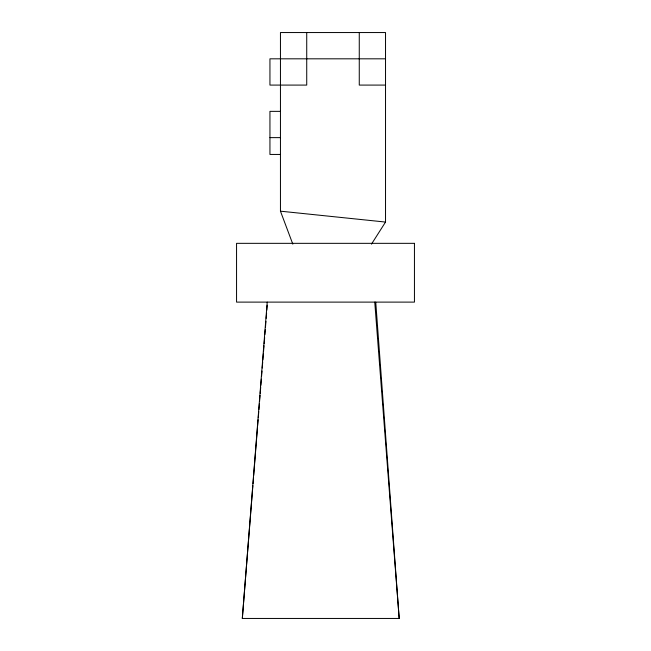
<?xml version="1.0" encoding="UTF-8"?>
<svg xmlns="http://www.w3.org/2000/svg" width="651" height="651" viewBox="0 0 651 651"><rect width="100%" height="100%" fill="white"/><g stroke="black" fill="none" stroke-linecap="round" stroke-linejoin="round"><path stroke-width="0.98" d="M375.741 302.113L399.193 618.45L242.318 618.45L267.211 302.113M242.318 618.45L252.881 485.63M253.044 483.603L253.524 477.517M253.687 475.49L257.47 427.837M257.633 425.811L258.121 419.724M258.284 417.698L258.764 411.611M258.927 409.585L259.407 403.506M259.57 401.48L260.05 395.393M260.213 393.367L260.701 387.28M260.856 385.254L261.344 379.167M261.588 376.132L261.987 371.062M262.231 368.018L262.711 361.932M262.874 359.905L263.362 353.827M263.517 351.792L264.005 345.714M264.168 343.687L264.648 337.6M264.892 334.557L265.291 329.487M265.453 327.461L265.942 321.374M266.178 318.339L266.584 313.269M266.829 310.226L267.227 305.156M371.469 244.149L385.53 222.064L385.53 32.55L280.451 32.55L280.451 211.176L292.82 244.149M385.53 58.818L269.945 58.818L269.945 85.086L306.727 85.086L306.727 32.55M385.53 85.086L359.262 85.086L359.262 32.55M280.451 111.354L269.945 111.354L269.945 154.442L280.451 154.442M269.945 137.63L280.451 137.63M280.451 211.176L385.53 222.064M374.756 302.113L399.193 618.45M414.443 243.336L236.557 243.336L236.557 302.113L414.443 302.113L414.443 243.336"/></g></svg>
